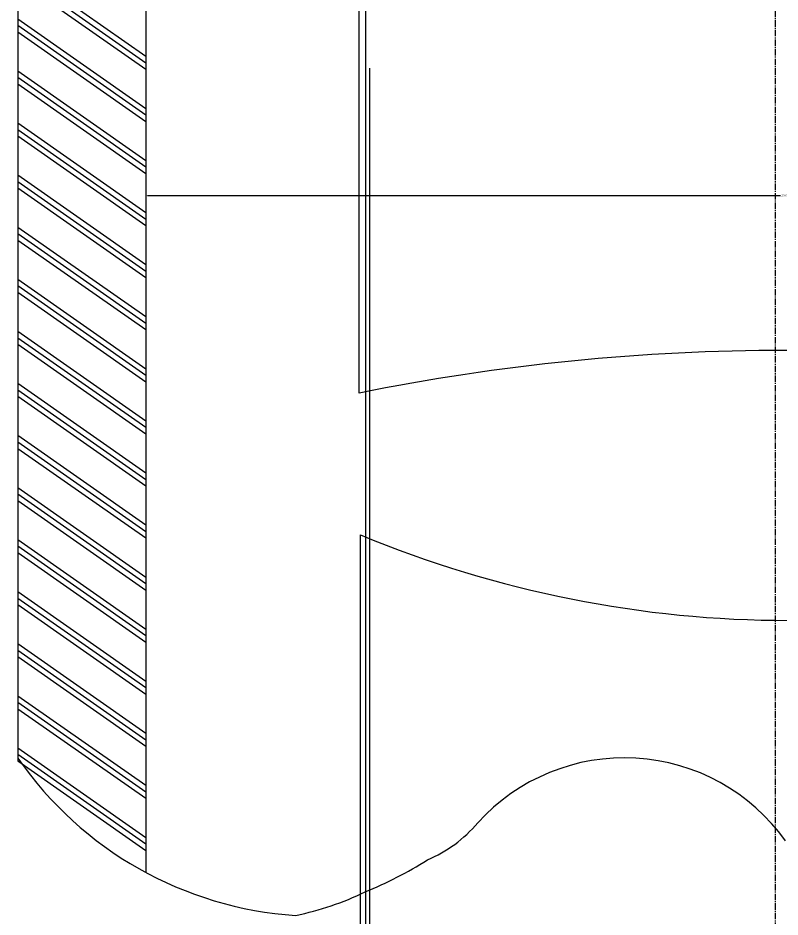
# Model space of a CAD drawing. Header units: millimetres. Extents: x 9612 to 23319, y 1863 to 14354.
# Drawn here: x 11591 to 11680.3, y 8591.5 to 8696.9 of the extents above; entities that cross this region are included whole.
import ezdxf

# ---------------------------------------------------------------- set-up
doc = ezdxf.new("R2010")
doc.units = ezdxf.units.MM
doc.header["$MEASUREMENT"] = 0
doc.linetypes.add('CENTER2', pattern=[1.125, 0.75, -0.125, 0.125, -0.125])
doc.styles.get("Standard").update_dxf_attribs({"font": 'arial.ttf'})
doc.dimstyles.get("Standard").update_dxf_attribs({"dimtxt": 0.18, "dimasz": 0.18, "dimexe": 0.18, "dimexo": 0.0625, "dimgap": 0.09, "dimtad": 0, "dimtih": 1, "dimtoh": 1, "dimdec": 4, "dimzin": 0, "dimdsep": 46, "dimtxsty": 'Standard', "dimcen": 0.09, "dimadec": 0, "dimazin": 0, "dimtfac": 1, "dimtdec": 4, "dimtofl": 0, "dimtmove": 0, "dimatfit": 3, "dimfxl": 1, "dimtolj": 1, "dimtzin": 0, "dimarcsym": 0})

# ---------------------------------------------------------------- blocks, each defined once
blk = doc.blocks.new('*D89')
at = {"color": 0, "lineweight": -2, "transparency": 16777216}
for p, q in [((11605.96, 8686.2), (11605.96, 8675.87)), ((11755.96, 8679.68), (11755.96, 8675.87)), ((11606.14, 8676.05), (11680.36, 8676.05)), ((11755.78, 8676.05), (11681.55, 8676.05))]:
    blk.add_line(p, q, dxfattribs=at)
at = {"color": 0, "transparency": 16777216}
for points in [[(11606.14, 8676.08), (11606.14, 8676.02), (11605.96, 8676.05)], [(11755.78, 8676.08), (11755.78, 8676.02), (11755.96, 8676.05)]]:
    blk.add_solid(points, dxfattribs=at)
at = {"layer": 'Defpoints', "color": 0, "transparency": 16777216}
for p in [(11605.96, 8686.26), (11755.96, 8679.74), (11605.96, 8676.05)]:
    blk.add_point(p, dxfattribs=at)
at = {"color": 0, "transparency": 16777216, "insert": (11680.96, 8676.05), "char_height": 0.18, "attachment_point": 5}
blk.add_mtext('\\A1;150.0000', dxfattribs=at)
blk = doc.blocks.new('ijkkkkkkkkk')
for p, q in [((1156.39648, 606.78155), (1156.39648, 1186.01506)), ((1156.88182, -1041.89229), (1156.88182, 739.71136))]:
    blk.add_line(p, q)
at = {"linetype": 'Continuous'}
for p, q in [((1155.61422, 701.63463), (1155.61422, 1131.46429)), ((1115.61422, 827.91424), (1115.61422, 658.53094)), ((1130.61422, 827.91424), (1130.61422, 645.43465)), ((1115.61422, 751.615), (1130.61422, 741.11188)), ((1115.61422, 750.85201), (1130.61422, 740.3489)), ((1115.61422, 750.08903), (1130.61422, 739.58592)), ((1115.61422, 745.51112), (1130.61422, 735.00801)), ((1115.61422, 744.74814), (1130.61422, 734.24503)), ((1115.61422, 743.98516), (1130.61422, 733.48204)), ((1115.61422, 739.40725), (1130.61422, 728.90414)), ((1115.61422, 738.64427), (1130.61422, 728.14115)), ((1115.61422, 737.88128), (1130.61422, 727.37817)), ((1115.61422, 733.30338), (1130.61422, 722.80027)), ((1115.61422, 732.54039), (1130.61422, 722.03728)), ((1115.61422, 731.77741), (1130.61422, 721.2743)), ((1115.61422, 727.19951), (1130.61422, 716.69639)), ((1115.61422, 726.43652), (1130.61422, 715.93341)), ((1115.61422, 725.67354), (1130.61422, 715.17042)), ((1115.61422, 721.09563), (1130.61422, 710.59252)), ((1115.61422, 720.33265), (1130.61422, 709.82954)), ((1115.61422, 719.56966), (1130.61422, 709.06655)), ((1115.61422, 714.99176), (1130.61422, 704.48865)), ((1115.61422, 714.22878), (1130.61422, 703.72566)), ((1115.61422, 713.46579), (1130.61422, 702.96268)), ((1115.61422, 708.88789), (1130.61422, 698.38477)), ((1115.61422, 708.1249), (1130.61422, 697.62179)), ((1115.61422, 707.36192), (1130.61422, 696.85881)), ((1115.61422, 702.78401), (1130.61422, 692.2809)), ((1115.61422, 702.02103), (1130.61422, 691.51792)), ((1115.61422, 701.25805), (1130.61422, 690.75493)), ((1115.61422, 696.68014), (1130.61422, 686.17703)), ((1115.61422, 695.91716), (1130.61422, 685.41404)), ((1115.61422, 695.15417), (1130.61422, 684.65106)), ((1115.61422, 690.57627), (1130.61422, 680.07316)), ((1115.61422, 689.81328), (1130.61422, 679.31017)), ((1115.61422, 689.0503), (1130.61422, 678.54719)), ((1155.76829, 604.77557), (1155.76829, 685.02194)), ((1155.76829, 534.55999), (1155.76829, 685.02194)), ((1115.61422, 684.4724), (1130.61422, 673.96928)), ((1115.61422, 683.70941), (1130.61422, 673.2063)), ((1115.61422, 682.94643), (1130.61422, 672.44331)), ((1115.61422, 678.36852), (1130.61422, 667.86541)), ((1115.61422, 677.60554), (1130.61422, 667.10243)), ((1115.61422, 676.84255), (1130.61422, 666.33944)), ((1115.61422, 672.26465), (1130.61422, 661.76154)), ((1115.61422, 671.50167), (1130.61422, 660.99855)), ((1115.61422, 670.73868), (1130.61422, 660.23557)), ((1115.61422, 666.16078), (1130.61422, 655.65766)), ((1115.61422, 665.39779), (1130.61422, 654.89468)), ((1115.61422, 664.63481), (1130.61422, 654.1317)), ((1115.61422, 660.0569), (1130.61422, 649.55379)), ((1115.61422, 659.29392), (1130.61422, 648.79081)), ((1115.61422, 658.53094), (1130.61422, 648.02782))]:
    blk.add_line(p, q, dxfattribs=at)
at = {"linetype": 'CENTER2'}
blk.add_line((1204.40353, 765.57763), (1204.40353, 606.78155), dxfattribs=at)
blk.add_ellipse((1205.61422, 454.13463), major_axis=(178.54446, 178.54446), ratio=1, start_param=0.586060858, end_param=0.984735468)
at = {"linetype": 'Continuous'}
for centre, major_axis, ratio, start_param, end_param in [((1205.94232, 805.3915), (-130.45248, 0), 0.9996004, 1.176005207, 1.965587446), ((1150.95539, 683.29737), (-30.39201, 30.39201), 1, 1.39083233, 2.291629867), ((1186.72079, 635.69463), (16.39527, 16.39527), 1, 6.11611432, 7.904628723), ((1157.34289, 661.63945), (-11.32188, 11.32188), 1, 2.758980114, 3.219974964), ((1137.89282, 688.07833), (-34.32736, 34.32736), 1, 2.745406425, 2.914717766), ((1141.25279, 674.21792), (-24.40548, 24.40548), 1, 2.55833856, 2.80776238)]:
    blk.add_ellipse(centre, major_axis=major_axis, ratio=ratio, start_param=start_param, end_param=end_param, dxfattribs=at)
dim = blk.add_linear_dim(base=(1130.61422, 724.79655), p1=(1280.61422, 728.48918), p2=(1130.61422, 735.00801), angle=180, dimstyle='Standard')
dim.commit()
dim.dimension.update_dxf_attribs({"geometry": '*D89', "text_midpoint": (1205.61422, 724.79655), "dimtype": 128, "insert": (-10475.34511, -7951.25402)})

msp = doc.modelspace()

# ---------------------------------------------------------------- block references
msp.add_blockref('ijkkkkkkkkk', (10475.34511, 7951.25402))

doc.saveas('drawing.dxf')
